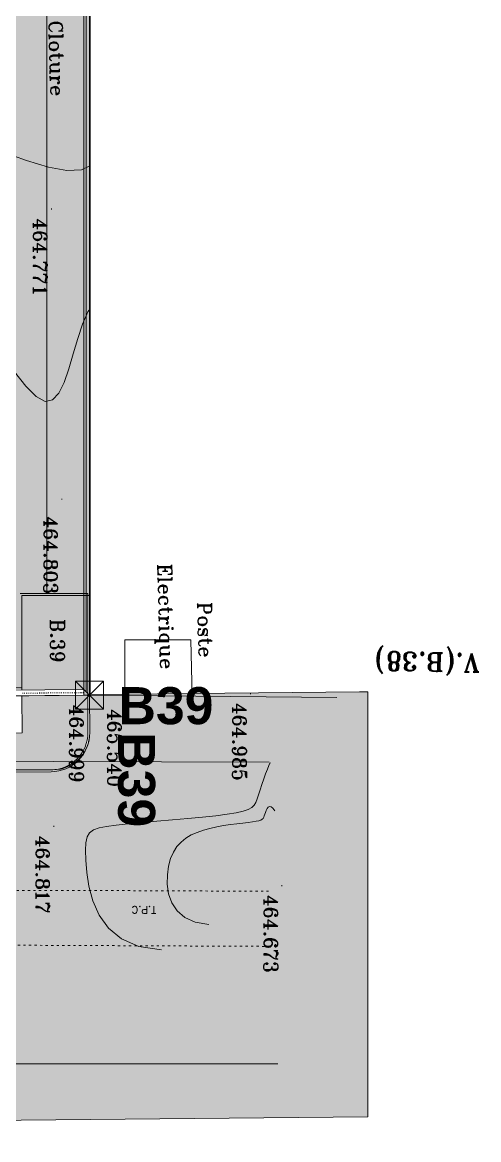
# Model space of a CAD drawing. Header units: millimetres. Extents: x 132836 to 1862386, y -330276 to -143438.
# Drawn here: x 250557 to 275210, y -295063 to -234764 of the extents above; entities that cross this region are included whole.
import ezdxf

# ---------------------------------------------------------------- set-up
doc = ezdxf.new("R2010")
doc.units = ezdxf.units.MM
doc.header["$MEASUREMENT"] = 0
for name, pattern in [('ACAD_ISO03W100', [300, 120, -180]), ('Points tirets', [335.138881, 176.388884, -88.194442, 0, -70.555556]), ('Wipeout_Contour', [1000, 0, -1000])]:
    doc.linetypes.add(name, pattern=pattern)
for name, color, linetype in [('Divers - Dessin général', 7, 'Continuous'), ('Nouveau_0', 7, 'Continuous'), ('Nouveau_CN_01_00', 7, 'Continuous'), ('Nouveau_CN_02_00', 7, 'Continuous'), ('Nouveau_mur enbeton', 7, 'Continuous'), ('Nouveau_rg', 7, 'Continuous'), ('Nouveau_TopoAlt', 7, 'Continuous'), ('Nouveau_TopoJIS', 7, 'Continuous'), ('Nouveau_TOPOJIS TITRE', 7, 'Continuous'), ('Nouveau_TopoMa TITTR', 7, 'Continuous'), ('Nouveau_TopoMa TITTR_T', 7, 'Continuous'), ('Sols_ Dalles', 7, 'Continuous'), ('Structure - Murs extérieurs', 7, 'Continuous'), ('Textes - 1_100', 7, 'Continuous'), ('TopoAlt', 7, 'Continuous')]:
    doc.layers.add(name, color=color, linetype=linetype)
doc.styles.add('STYLE_GENERE_3', font='')
doc.styles.add('STYLE_GENERE_5', font='romant.shx')
doc.styles.get('STYLE_GENERE_3').set_extended_font_data('Arial', bold=True)

msp = doc.modelspace()

# ---------------------------------------------------------------- hatches: boundary and pattern name
at = {"linetype": 'Continuous', "lineweight": 0, "true_color": 0x6f6f6f}
h = msp.add_hatch(color=8, dxfattribs=at)
h.paths.add_polyline_path([(141848.442, -275935.042), (141848.442, -295062.571), (269220.821, -293826.868), (269220.821, -270902.734), (268763.049, -270902.734), (254213.6, -271040.575), (254213.6, -163437.635), (153156.2, -163437.635), (153156.2, -271040.575), (153182.962, -271040.57), (153183.146, -272000.514, -0.409427364), (149183.681, -275935.042)])
h.paths.add_polyline_path([(158435.584, -260639.953), (155145.584, -260639.953), (155145.584, -248364.953), (155145.584, -243089.974), (155145.584, -242189.974), (158435.584, -242189.974)], flags=0)
h.paths.add_polyline_path([(196775.042, -260810.571), (196775.042, -222495.57), (186955.542, -222495.57), (186955.542, -218295.57), (196754.55, -218295.57), (196754.55, -208495.57), (196754.55, -204495.57), (193355.542, -204495.57), (193355.542, -201780.57), (193355.542, -195161.535), (195576.034, -195161.535), (195576.034, -189810.571), (217850.068, -189810.571), (217850.068, -262266.885), (245610.045, -262266.885), (245610.045, -253395.571), (245626.034, -253395.571), (246426.034, -253395.571), (247826.034, -253395.571), (247826.034, -248005.571), (247826.034, -246605.571), (245626.034, -246605.571), (245610.045, -246605.571), (245610.045, -171995.57), (212806.28, -171995.57), (161503.433, -171995.57), (161503.433, -193810.571), (161503.433, -230015.57), (161503.433, -260810.571)], flags=0)
h.paths.add_polyline_path([(162737.042, -269433.913, -0.09031866), (162858.773, -268727.623, -0.201448728), (163912.639, -267592.74, -0.104211445), (164718.006, -267415.055), (165317.979, -267409.371, -0.104044608), (166125.354, -267571.244, -0.238255457), (167284.257, -268953.318, -0.055188622), (167336.836, -269390.334), (167338.931, -269611.438), (167351.046, -270890.267), (167092.583, -271892.761, -0.267949192), (165370.083, -272909.124), (164770.11, -272914.808, -0.193717464), (163379.252, -272370.185, -0.070568756), (163028.663, -271931.262, -0.131652498), (162751.253, -270933.845)], flags=0)
h.paths.add_polyline_path([(173316.986, -273599.031), (173316.986, -273452.052), (173330.488, -267377.824, -0.380556701), (175316.986, -265609.826), (175394.714, -265609.826), (175394.714, -270609.826), (190394.714, -270609.826), (190394.714, -265609.826), (195356.191, -265609.826, -0.414213562), (196856.191, -267109.826), (196856.191, -273660.699, -0.345501612), (195137.285, -275433.432), (175327.752, -275599.002, -0.415791099)], flags=0)
h.paths.add_polyline_path([(205510.093, -271504.083, -0.134473934), (205230.948, -270484.937), (205230.948, -268984.937, -0.414213562), (207230.948, -266984.937), (207830.948, -266984.937, -0.414213562), (209830.948, -268984.937), (209830.948, -270484.937, -0.128820346), (209574.03, -271465.581, -0.270936291), (207830.948, -272484.937), (207230.948, -272484.937, -0.264979997)], flags=0)
h.paths.add_polyline_path([(217862.687, -273329.325), (217869.949, -267730.336, -0.098561509), (218100.718, -266943.721), (218117.681, -266951.545, -0.258849002), (219955.479, -265605.827), (219953.141, -265587.294), (220637.569, -265587.294), (220637.569, -265687.294), (220637.569, -270687.294), (250537.569, -270687.294), (250537.569, -265687.294), (252208.004, -265687.294), (254186.294, -265687.294), (254186.294, -267687.294), (254186.294, -271062.255, 0.001345761), (254186.323, -271073.021), (254197.209, -273095.233, -0.414213562), (252208.004, -275105.97), (243484.534, -275105.97, -0.005188955), (243431.438, -275116.103), (235447.992, -275196.191), (220071.012, -275253.24, -0.386553331), (217873.089, -273475.385, -0.025189219)], flags=0)
at = {"linetype": 'Continuous', "lineweight": 0, "true_color": 0x90b349}
msp.add_hatch(color=55, dxfattribs=at).paths.add_polyline_path([(153135.736, -163719.488), (153116.298, -271660.98), (155116.298, -271661.341), (155135.376, -165719.848), (251905.262, -165737.275), (251887.357, -265587.294), (253887.357, -265587.654), (253905.622, -163737.635)])
at = {"layer": 'Sols_ Dalles', "linetype": 'Continuous', "lineweight": 0, "true_color": 0x2e271c}
msp.add_hatch(color=250, dxfattribs=at).paths.add_polyline_path([(217961.309, -273253.269, 0.415791099), (219972.076, -275253.24), (252109.067, -275105.97, 0.414213562), (254098.272, -273095.233), (254087.386, -271073.021, -0.001345761), (254087.357, -271062.255), (254087.357, -267687.294), (254087.357, -265687.294), (250537.569, -265687.294), (250537.569, -270787.292), (250537.729, -271092.129), (250548.615, -273114.341), (220537.569, -273253.269), (220537.569, -270687.294), (220537.569, -265687.294), (219961.309, -265687.294, 0.258848905), (218113.763, -267154.752, 0.098561619), (217961.309, -267920.633)])

# ---------------------------------------------------------------- linework, layer by layer
at = {"color": 9, "linetype": 'Continuous', "lineweight": 5}
for points in [[(149183.681, -275935.042), (141848.442, -275935.042), (141848.442, -295062.571), (269220.821, -293826.868), (269220.821, -270902.734), (268763.049, -270902.734), (254213.6, -271040.575), (254213.6, -163437.635), (153163.039, -163437.635), (153163.039, -271040.575), (153156.2, -271040.575), (153156.383, -272000.519), (153183.146, -272000.514, -0.409427364)], [(217873.089, -273475.385, 0.386553331), (220071.012, -275253.24), (235447.992, -275196.191), (243431.438, -275116.103, 0.005188955), (243484.534, -275105.97), (252208.004, -275105.97, 0.414213562), (254197.209, -273095.233), (254186.323, -271073.021, -0.001345761), (254186.294, -271062.255), (254186.294, -267687.294), (254186.294, -265687.294), (252208.004, -265687.294), (250537.569, -265687.294), (250537.569, -270687.294), (220637.569, -270687.294), (220637.569, -265687.294), (220637.569, -265587.294), (219953.141, -265587.294), (219955.479, -265605.827, 0.258849002), (218117.681, -266951.545), (218100.718, -266943.721, 0.098561509), (217869.949, -267730.336), (217862.687, -273329.325, 0.025189219)]]:
    msp.add_lwpolyline(points, format="xyb", close=True, dxfattribs=at)
at = {"color": 7, "linetype": 'Continuous', "lineweight": 5}
msp.add_lwpolyline([(153135.736, -163719.488), (153116.298, -271660.98), (155116.298, -271661.341), (155135.376, -165719.848), (251905.262, -165737.275), (251887.357, -265587.294), (253887.357, -265587.654), (253905.622, -163737.635)], close=True, dxfattribs=at)
at = {"layer": 'Nouveau_0', "color": 8, "linetype": 'Continuous', "lineweight": 5}
for p, q in [((254199.193, -163437.635), (254199.193, -271079.638)), ((254199.193, -271079.638), (254199.193, -163437.635)), ((254199.193, -271079.638), (254199.193, -163437.635))]:
    msp.add_line(p, q, dxfattribs=at)
at = {"layer": 'Nouveau_0', "color": 8, "linetype": 'Continuous', "lineweight": 5, "flags": 128}
msp.add_lwpolyline([(256088.67, -271096.136), (256088.67, -270617.813), (256088.67, -268083.599), (259667.399, -268083.599), (259723.424, -271126.793)], close=True, dxfattribs=at)
at = {"layer": 'Nouveau_CN_01_00', "color": 8, "linetype": 'Continuous', "lineweight": 5, "flags": 128}
for points in [[(250125.893, -253616.392), (250755.488, -254406.937), (251309.587, -254960.315), (251786.097, -255217.586), (252185.929, -255141.002), (252522.006, -254777.596), (252810.257, -254195.589), (253066.608, -253463.208), (253306.987, -252648.675), (253547.322, -251820.214), (253803.539, -251046.051), (254091.567, -250394.409), (254199.193, -250237.222)], [(263955.505, -274719.555), (263926.916, -274750.905), (263870.637, -274873.382), (263793.233, -275067.75), (263701.268, -275314.776), (263601.308, -275595.225), (263499.917, -275889.861), (263403.661, -276179.452), (263319.104, -276444.761), (263248.466, -276670.688), (263176.581, -276858.664), (263083.94, -277014.253), (262951.031, -277143.02), (262758.345, -277250.53), (262486.369, -277342.347), (262115.595, -277424.036), (261626.511, -277501.161), (261008.435, -277578.249), (260285.994, -277655.671), (259492.646, -277732.763), (258661.846, -277808.859), (257827.05, -277883.293), (257021.715, -277955.4), (256279.297, -278024.513), (255633.253, -278089.967), (255109.296, -278154.184), (254702.174, -278231.928), (254398.892, -278341.053), (254186.455, -278499.411), (254051.87, -278724.856), (253982.141, -279035.239), (253964.274, -279448.413), (253985.275, -279982.232), (254040.106, -280642.995), (254155.565, -281390.794), (254366.407, -282174.171), (254707.386, -282941.664), (255213.258, -283641.814), (255918.778, -284223.16), (256858.701, -284634.243), (258067.782, -284823.603)]]:
    msp.add_lwpolyline(points, dxfattribs=at)
at = {"layer": 'Nouveau_CN_02_00', "color": 8, "linetype": 'Continuous', "lineweight": 5, "flags": 128}
for points in [[(233839.486, -234162.344), (235647.117, -235482.369), (237612.44, -236687.992), (239675.829, -237782.867), (241777.66, -238770.644), (243858.307, -239654.978), (245858.147, -240439.518), (247717.554, -241127.919), (249376.902, -241723.831), (250791.262, -242222.561), (251974.473, -242586.022), (252955.073, -242767.783), (253761.595, -242721.412), (254199.193, -242508.938)], [(264202.121, -277319.931), (264092.134, -277169.811), (263995.901, -277095.601), (263912.478, -277084.03), (263840.916, -277121.829), (263780.27, -277195.727), (263729.592, -277292.455), (263687.935, -277398.741), (263654.352, -277501.315), (263626.786, -277589.482), (263598.733, -277662.838), (263562.581, -277723.556), (263510.714, -277773.807), (263435.519, -277815.762), (263329.382, -277851.593), (263184.69, -277883.472), (262993.828, -277913.569), (262752.004, -277944.078), (262465.714, -277977.277), (262144.275, -278015.462), (261797.003, -278060.932), (261433.217, -278115.986), (261062.233, -278182.923), (260693.369, -278264.039), (260335.941, -278361.634), (259998.193, -278478.58), (259684.078, -278620.049), (259396.472, -278791.789), (259138.254, -278999.547), (258912.302, -279249.068), (258721.493, -279546.1), (258568.707, -279896.389), (258456.821, -280305.683), (258391.16, -280773.971), (258386.837, -281278.212), (258461.413, -281789.609), (258632.449, -282279.364), (258917.506, -282718.679), (259334.142, -283078.756), (259899.92, -283330.798), (260632.4, -283446.008)]]:
    msp.add_lwpolyline(points, dxfattribs=at)
at = {"layer": 'Nouveau_mur enbeton', "color": 8, "linetype": 'Continuous', "lineweight": 5, "flags": 128}
msp.add_lwpolyline([(254199.193, -271079.638), (267546.973, -271193.575)], dxfattribs=at)
at = {"layer": 'Nouveau_rg', "color": 8, "linetype": 'Continuous', "lineweight": 5, "flags": 128}
for points in [[(147567.552, -275358.909), (159741.501, -275704.121), (179134.524, -275550.958), (194861.845, -275038.784), (213710.215, -274947.589), (235087.482, -274747.605), (252251.249, -274647.467), (263883.891, -274697.543)], [(150212.147, -292334.229), (161143.965, -292195.257), (178225.831, -291999.533), (194593.006, -292018.496), (210573.232, -292127.683), (228480.963, -291868.223), (245929.775, -290976.51), (264357.683, -290976.51)]]:
    msp.add_lwpolyline(points, dxfattribs=at)
at = {"layer": 'Nouveau_rg', "color": 8, "linetype": 'ACAD_ISO03W100', "lineweight": 5, "flags": 128}
for points in [[(147370.269, -282316.112), (159670.32, -282664.9), (179275.298, -282510.063), (194991.976, -281998.236), (213759.607, -281907.432), (235140.339, -281707.415), (252256.572, -281607.554), (263853.93, -281657.478)], [(150123.674, -285374.791), (161059.857, -285235.764), (178189.99, -285039.487), (194620.815, -285058.524), (210546.59, -285167.338), (228252.859, -284910.797), (246145.911, -284550.51), (263969.846, -284632.08)]]:
    msp.add_lwpolyline(points, dxfattribs=at)
at = {"layer": 'Nouveau_TopoJIS', "color": 8, "linetype": 'Continuous', "lineweight": 5}
for p, q in [((252124.911, -244816.51), (252124.911, -244866.51)), ((252688.911, -260472.51), (252688.911, -260522.51)), ((256126.911, -271290.51), (256126.911, -271340.51)), ((262879.911, -270963.51), (262879.911, -271013.51)), ((252253.911, -278127.51), (252253.911, -278177.51)), ((264581.911, -281324.51), (264581.911, -281374.51))]:
    msp.add_line(p, q, dxfattribs=at)
at = {"layer": 'Nouveau_TOPOJIS TITRE', "color": 8, "linetype": 'Continuous', "lineweight": 5}
msp.add_line((254199.193, -271079.638), (254199.193, -271129.638), dxfattribs=at)
at = {"layer": 'Sols_ Dalles', "color": 7, "linetype": 'Continuous', "lineweight": 5, "flags": 128}
msp.add_lwpolyline([(217961.309, -273253.269, 0.415791099), (219972.076, -275253.24), (252109.067, -275105.97, 0.414213562), (254098.272, -273095.233), (254087.386, -271073.021, -0.001345761), (254087.357, -271062.255), (254087.357, -267687.294), (254087.357, -265687.294), (250537.569, -265687.294), (250537.569, -270787.292), (250537.729, -271092.129), (250548.615, -273114.341), (220537.569, -273253.269), (220537.569, -270687.294), (220537.569, -265687.294), (219961.309, -265687.294, 0.258848905), (218113.763, -267154.752, 0.098561619), (217961.309, -267920.633)], format="xyb", close=True, dxfattribs=at)
at = {"layer": 'Sols_ Dalles', "color": 250, "linetype": 'Continuous', "lineweight": 5, "true_color": 0x1f1f1f}
msp.add_lwpolyline([(217961.309, -273253.269, 0.415791099), (219972.076, -275253.24), (252109.067, -275105.97, 0.414213562), (254098.272, -273095.233), (254087.386, -271073.021, -0.001345761), (254087.357, -271062.255), (254087.357, -267687.294), (254087.357, -265687.294), (250537.569, -265687.294), (250537.569, -270787.292), (250537.729, -271092.129), (250548.615, -273114.341), (220537.569, -273253.269), (220537.569, -270687.294), (220537.569, -265687.294), (219961.309, -265687.294, 0.258848905), (218113.763, -267154.752, 0.098561619), (217961.309, -267920.633)], format="xyb", close=True, dxfattribs=at)
at = {"layer": 'Structure - Murs extérieurs', "color": 7, "linetype": 'Continuous', "lineweight": 5}
for points in [[(254087.357, -265587.294), (250437.569, -265587.294)], [(250537.569, -265687.294), (254087.357, -265687.294)], [(254087.386, -271073.021), (254098.272, -273095.233)], [(254198.27, -273094.695), (254187.384, -271072.482)], [(252109.067, -275105.97), (219972.076, -275253.24)], [(219972.573, -275353.239), (252109.564, -275205.969)]]:
    msp.add_lwpolyline(points, dxfattribs=at)
at = {"layer": 'Structure - Murs extérieurs', "color": 7, "linetype": 'Continuous', "lineweight": 5, "flags": 128}
msp.add_lwpolyline([(250537.569, -265687.294), (254087.357, -265687.294), (254087.357, -265587.294), (250537.569, -265587.294)], dxfattribs=at)
at = {"layer": 'Structure - Murs extérieurs', "color": 7, "linetype": 'Continuous', "lineweight": 5}
for centre, radius, start, end in [((256087.357, -271062.255), 2000, 180, 180.30842551), ((256087.357, -271062.255), 1900, 180, 180.30842551), ((252098.301, -273105.999), 2000, 270.30842551, 0.30842551), ((252098.301, -273105.999), 2100, 270.30732015, 0.30842551)]:
    msp.add_arc(centre, radius, start, end, dxfattribs=at)
at = {"layer": 'TopoAlt', "color": 211, "linetype": 'Continuous', "lineweight": 5, "true_color": 0xfe55ff}
msp.add_line((253886.348, -270769.248), (253886.294, -271069.253), dxfattribs=at)
msp.add_line((253886.348, -270769.248), (253886.294, -271069.253), dxfattribs=at)
for points in [[(253905.622, -163737.635), (253886.348, -270769.248)], [(254186.294, -271067.638), (254205.622, -163737.635)], [(254186.294, -271067.638), (253886.294, -271069.253)]]:
    msp.add_lwpolyline(points, dxfattribs=at)
at = {"layer": 'TopoAlt', "color": 190, "linetype": 'Continuous', "lineweight": 5, "true_color": 0x8002ff}
for points in [[(253886.348, -270769.248), (218046.957, -271071.504)], [(245509.967, -271114.343), (253886.294, -271069.253)]]:
    msp.add_lwpolyline(points, dxfattribs=at)

# ---------------------------------------------------------------- texts
at = {"layer": 'Nouveau_0', "color": 253, "linetype": 'Continuous', "lineweight": 5, "true_color": 0x9f9f9f, "char_height": 750, "attachment_point": 7, "style": 'STYLE_GENERE_5'}
for s, insert, rotation in [('\\A1;{\\pql;\\Fromant.shx;Mur de Cloture}', (251870.056, -230241.039), 271.40307312), ('\\A1;{\\pql;\\Fromant.shx;Electrique}', (257615.744, -264000.75), 271.40307312), ('\\A1;{\\pql;\\Fromant.shx;Poste }', (260017.497, -266061.986), 271.40307313)]:
    msp.add_mtext(s, dxfattribs=dict(at, insert=insert, rotation=rotation))
at = {"layer": 'Nouveau_mur enbeton', "color": 253, "linetype": 'Continuous', "lineweight": 5, "true_color": 0x9f9f9f, "insert": (263062.079, -267482.71), "char_height": 400, "attachment_point": 7, "rotation": 180, "style": 'STYLE_GENERE_5'}
msp.add_mtext('\\A1;{\\pql;\\Fromant.shx; }', dxfattribs=at)
at = {"layer": 'Nouveau_rg', "color": 253, "linetype": 'Continuous', "lineweight": 5, "true_color": 0x9f9f9f, "insert": (257792.34, -282455.395), "char_height": 400, "attachment_point": 7, "rotation": 180, "style": 'STYLE_GENERE_5'}
msp.add_mtext('\\A1;{\\pql;\\Fromant.shx;T.P.C}', dxfattribs=at)
at = {"layer": 'Nouveau_TopoAlt', "color": 253, "linetype": 'Continuous', "lineweight": 5, "true_color": 0x9f9f9f, "char_height": 750, "attachment_point": 1, "rotation": 270, "style": 'STYLE_GENERE_5'}
for s, insert in [('\\A1;{\\pql;\\Fromant.shx;464.771}', (251899.973, -245345.01)), ('\\A1;{\\pql;\\Fromant.shx;464.803}', (252463.973, -261424.24)), ('\\A1;{\\pql;\\Fromant.shx;465.540}', (255908.723, -271819.01)), ('\\A1;{\\pql;\\Fromant.shx;464.985}', (262661.723, -271492.01)), ('\\A1;{\\pql;\\Fromant.shx;464.817}', (252028.973, -278656.01)), ('\\A1;{\\pql;\\Fromant.shx;464.673}', (264356.973, -281853.01))]:
    msp.add_mtext(s, dxfattribs=dict(at, insert=insert))
at = {"layer": 'Nouveau_TopoMa TITTR', "color": 253, "linetype": 'Continuous', "lineweight": 5, "true_color": 0x9f9f9f, "insert": (252080.886, -266968.596), "char_height": 750, "attachment_point": 7, "rotation": 270, "style": 'STYLE_GENERE_5'}
msp.add_mtext('\\A1;{\\pql;\\Fromant.shx;B.39}', dxfattribs=at)
at = {"layer": 'Nouveau_TopoMa TITTR_T', "color": 253, "linetype": 'Continuous', "lineweight": 5, "true_color": 0x9f9f9f, "insert": (275281.133, -268509.014), "char_height": 1000, "attachment_point": 7, "rotation": 178.76542432, "style": 'STYLE_GENERE_5'}
msp.add_mtext('\\A1;{\\pql;\\Fromant.shx;V.(B.38)}', dxfattribs=at)
at = {"layer": 'Textes - 1_100', "color": 14, "linetype": 'Continuous', "lineweight": 5, "true_color": 0x990000, "insert": (255756.349, -271657.247), "char_height": 2000, "attachment_point": 4, "rotation": 0.00565214, "style": 'STYLE_GENERE_3'}
msp.add_mtext('\\A1;{\\pql;\\fArial|b1|i0|c0|p38;B3\\fArial|b1|i0|c0|p38;9}', dxfattribs=at)
at = {"layer": 'Textes - 1_100', "color": 253, "linetype": 'Continuous', "lineweight": 5, "true_color": 0x9f9f9f, "insert": (256715.088, -273076.163), "char_height": 2000, "attachment_point": 4, "rotation": 270.00565214, "style": 'STYLE_GENERE_3'}
msp.add_mtext('\\A1;{\\pql;\\fArial|b1|i0|c0|p38;B3\\fArial|b1|i0|c0|p38;9}', dxfattribs=at)

# ---------------------------------------------------------------- next in the draw order: wipeouts: each hides what was drawn before it
at = {"color": 254, "linetype": 'Wipeout_Contour', "lineweight": 0, "ltscale": 1438589.353908819}
msp.add_wipeout([(253886.348, -270769.248), (218046.952, -271070.502), (218048.617, -271379.892), (253886.294, -271069.253)], dxfattribs=at).dxf.layer = 'TopoAlt'

# ---------------------------------------------------------------- next in the draw order: linework, layer by layer
at = {"color": 8, "linetype": 'Continuous', "lineweight": 5}
for p, q in [((253431.434, -270312.927), (254941.153, -271822.348)), ((253431.583, -271822.497), (254941.004, -270312.778))]:
    msp.add_line(p, q, dxfattribs=at)
at = {"color": 14, "linetype": 'Continuous', "lineweight": 5, "true_color": 0xa40f02}
for p, q in [((253431.434, -270312.927), (254941.153, -271822.348)), ((253431.583, -271822.497), (254941.004, -270312.778))]:
    msp.add_line(p, q, dxfattribs=at)
at = {"color": 7, "linetype": 'Continuous', "lineweight": 5}
for p, q in [((250596.109, -270966.616), (250566.11, -270966.862)), ((250580.946, -270946.74), (250581.274, -270986.738)), ((250695.865, -270965.796), (250665.866, -270966.043)), ((250680.702, -270945.92), (250681.03, -270985.919)), ((250795.621, -270964.977), (250765.622, -270965.223)), ((250780.458, -270945.101), (250780.786, -270985.099)), ((250895.377, -270964.157), (250865.378, -270964.404)), ((250880.214, -270944.281), (250880.542, -270984.28)), ((250995.133, -270963.338), (250965.134, -270963.584)), ((250979.97, -270943.462), (250980.298, -270983.46)), ((251094.889, -270962.518), (251064.89, -270962.765)), ((251079.726, -270942.642), (251080.054, -270982.641)), ((251194.645, -270961.699), (251164.646, -270961.945)), ((251179.482, -270941.823), (251179.81, -270981.821)), ((251294.401, -270960.879), (251264.402, -270961.126)), ((251279.238, -270941.003), (251279.566, -270981.002)), ((251394.157, -270960.06), (251364.158, -270960.306)), ((251378.994, -270940.184), (251379.322, -270980.182)), ((251493.913, -270959.24), (251463.914, -270959.487)), ((251478.749, -270939.364), (251479.078, -270979.363)), ((251593.669, -270958.421), (251563.67, -270958.667)), ((251578.505, -270938.545), (251578.834, -270978.544)), ((251693.425, -270957.601), (251663.426, -270957.848)), ((251678.261, -270937.725), (251678.59, -270977.724)), ((251793.181, -270956.782), (251763.182, -270957.028)), ((251778.017, -270936.906), (251778.346, -270976.905)), ((251892.937, -270955.962), (251862.938, -270956.209)), ((251877.773, -270936.086), (251878.102, -270976.085)), ((251992.693, -270955.143), (251962.694, -270955.389)), ((251977.529, -270935.267), (251977.858, -270975.266)), ((252092.449, -270954.324), (252062.45, -270954.57)), ((252077.285, -270934.447), (252077.614, -270974.446)), ((252192.205, -270953.504), (252162.206, -270953.75)), ((252177.041, -270933.628), (252177.37, -270973.627)), ((252291.961, -270952.685), (252261.962, -270952.931)), ((252276.797, -270932.808), (252277.126, -270972.807)), ((252391.717, -270951.865), (252361.718, -270952.111)), ((252376.553, -270931.989), (252376.882, -270971.988)), ((252491.473, -270951.046), (252461.474, -270951.292)), ((252476.309, -270931.169), (252476.638, -270971.168)), ((252591.229, -270950.226), (252561.23, -270950.473)), ((252576.065, -270930.35), (252576.394, -270970.349)), ((252690.985, -270949.407), (252660.986, -270949.653)), ((252675.821, -270929.53), (252676.15, -270969.529)), ((252790.741, -270948.587), (252760.742, -270948.834)), ((252775.577, -270928.711), (252775.906, -270968.71)), ((252890.497, -270947.768), (252860.498, -270948.014)), ((252875.333, -270927.891), (252875.662, -270967.89)), ((252990.253, -270946.948), (252960.254, -270947.195)), ((252975.089, -270927.072), (252975.418, -270967.071)), ((253090.009, -270946.129), (253060.01, -270946.375)), ((253074.845, -270926.253), (253075.174, -270966.251)), ((253189.765, -270945.309), (253159.766, -270945.556)), ((253174.601, -270925.433), (253174.93, -270965.432)), ((253289.521, -270944.49), (253259.522, -270944.736)), ((253274.357, -270924.614), (253274.686, -270964.612)), ((253389.277, -270943.67), (253359.278, -270943.917)), ((253374.113, -270923.794), (253374.442, -270963.793)), ((253489.033, -270942.851), (253459.034, -270943.097)), ((253473.869, -270922.975), (253474.198, -270962.973)), ((253588.789, -270942.031), (253558.79, -270942.278)), ((253573.625, -270922.155), (253573.954, -270962.154)), ((253688.545, -270941.212), (253658.546, -270941.458)), ((253673.381, -270921.336), (253673.71, -270961.334)), ((253788.301, -270940.392), (253758.302, -270940.639)), ((253773.137, -270920.516), (253773.466, -270960.515))]:
    msp.add_line(p, q, dxfattribs=at)
at = {"color": 7, "linetype": 'Points tirets', "lineweight": 5}
msp.add_line((253853.058, -270939.86), (253888.057, -270939.573), dxfattribs=at)
at = {"color": 8, "linetype": 'Continuous', "lineweight": 5, "flags": 128}
msp.add_lwpolyline([(254941.004, -270312.778), (254941.153, -271822.348), (253431.583, -271822.497), (253431.434, -270312.927)], close=True, dxfattribs=at)
at = {"color": 14, "linetype": 'Continuous', "lineweight": 5, "true_color": 0xa40f02, "flags": 128}
msp.add_lwpolyline([(254941.004, -270312.778), (254941.153, -271822.348), (253431.583, -271822.497), (253431.434, -270312.927)], close=True, dxfattribs=at)
at = {"color": 7, "linetype": 'Continuous', "lineweight": 5}
msp.add_lwpolyline([(253873.222, -270959.695), (253875.824, -270959.37), (253878.342, -270958.447), (253880.7, -270956.954), (253882.825, -270954.937), (253884.653, -270952.457), (253886.13, -270949.589), (253887.209, -270946.42), (253887.858, -270943.047), (253888.057, -270939.573), (253887.801, -270936.102), (253887.096, -270932.74), (253885.965, -270929.59), (253884.442, -270926.746), (253882.573, -270924.296), (253880.415, -270922.314), (253878.033, -270920.861), (253875.5, -270919.979), (253872.893, -270919.697), (253870.291, -270920.022), (253867.773, -270920.945), (253865.416, -270922.438), (253863.29, -270924.455), (253861.462, -270926.935), (253859.985, -270929.803), (253858.906, -270932.972), (253858.257, -270936.344), (253858.058, -270939.819), (253858.314, -270943.29), (253859.019, -270946.652), (253860.15, -270949.802), (253861.673, -270952.646), (253863.542, -270955.095), (253865.7, -270957.077), (253868.082, -270958.531), (253870.615, -270959.413)], close=True, dxfattribs=at)
at = {"layer": 'Divers - Dessin général', "color": 8, "linetype": 'Continuous', "lineweight": 5}
msp.add_lwpolyline([(254205.676, -163437.635), (254186.294, -271067.638), (152856.388, -272027.634), (152839.018, -197317.635), (152835.676, -163437.635)], close=True, dxfattribs=at)
at = {"layer": 'Divers - Dessin général', "color": 14, "linetype": 'Continuous', "lineweight": 5, "true_color": 0x990000}
msp.add_lwpolyline([(254205.676, -163437.635), (254186.294, -271067.638), (152856.388, -272027.634), (152839.018, -197317.635), (152835.676, -163437.635)], close=True, dxfattribs=at)
at = {"layer": 'Nouveau_0', "color": 8, "linetype": 'Continuous', "lineweight": 5}
msp.add_line((152835.676, -272063.016), (254199.193, -271079.638), dxfattribs=at)
msp.add_line((152835.676, -272063.016), (254199.193, -271079.638), dxfattribs=at)
at = {"layer": 'Nouveau_0', "color": 8, "linetype": 'Continuous', "lineweight": 5, "flags": 128}
msp.add_lwpolyline([(152835.676, -272063.016), (254199.193, -271079.638), (254199.193, -163437.635), (152835.676, -163437.635), (152835.676, -197326.333)], close=True, dxfattribs=at)
msp.add_lwpolyline([(253999.193, -270881.569), (253999.193, -163637.635), (153035.676, -163637.635), (153035.676, -197326.333), (153035.676, -271861.067)], dxfattribs=at)
at = {"layer": 'Nouveau_TopoJIS', "color": 8, "linetype": 'Continuous', "lineweight": 5}
msp.add_line((254084.911, -271055.51), (254084.911, -271105.51), dxfattribs=at)
at = {"layer": 'Structure - Murs extérieurs', "color": 7, "linetype": 'Continuous', "lineweight": 5, "flags": 128}
msp.add_lwpolyline([(219972.573, -275353.239), (252109.564, -275205.969, 0.414219213), (254198.27, -273094.695), (254187.384, -271072.482), (254087.386, -271073.021), (254098.272, -273095.233, -0.414213562), (252109.067, -275105.97), (219972.076, -275253.24, -0.415791099)], format="xyb", dxfattribs=at)
at = {"layer": 'TopoAlt', "color": 7, "linetype": 'Continuous', "lineweight": 5, "flags": 128}
for points in [[(152835.676, -163437.635), (152835.733, -163737.635), (152856.37, -271934.337), (153156.37, -271934.279), (153135.733, -163737.635), (253905.622, -163737.635), (253886.348, -270769.248), (253886.294, -271069.253), (254186.294, -271067.638), (254205.622, -163737.635), (254205.676, -163437.635), (253905.676, -163437.635), (153135.676, -163437.635)], [(253886.348, -270769.248), (218046.952, -271070.502), (218048.617, -271379.892), (253886.294, -271069.253)]]:
    msp.add_lwpolyline(points, close=True, dxfattribs=at)

# ---------------------------------------------------------------- next in the draw order: texts
at = {"layer": 'Nouveau_TopoAlt', "color": 253, "linetype": 'Continuous', "lineweight": 5, "true_color": 0x9f9f9f, "insert": (253859.973, -271584.01), "char_height": 750, "attachment_point": 1, "rotation": 270, "style": 'STYLE_GENERE_5'}
msp.add_mtext('\\A1;{\\pql;\\Fromant.shx;464.999}', dxfattribs=at)

doc.saveas('drawing.dxf')
